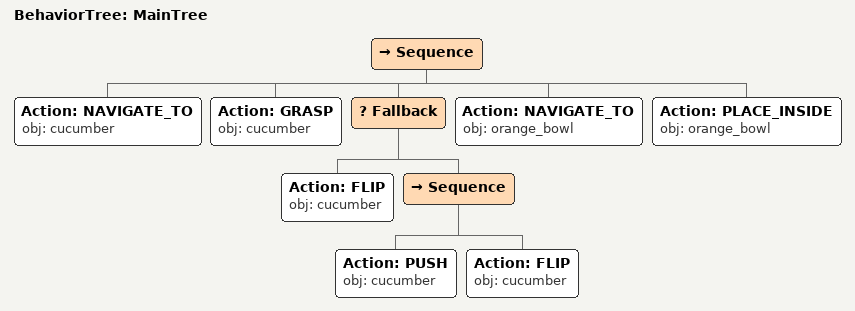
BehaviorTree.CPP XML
<root main_tree_to_execute="MainTree">
  <BehaviorTree ID="MainTree">
    <Sequence>
      <!-- Navigate to cucumber -->
      <Action ID="NAVIGATE_TO" obj="cucumber" />
      <!-- Grasp cucumber -->
      <Action ID="GRASP" obj="cucumber" />
      <!-- Fallback: if FLIP cucumber fails, try PUSH to reposition -->
      <Fallback>
        <!-- Return cucumber upright (flip) -->
        <Action ID="FLIP" obj="cucumber" />
        <Sequence>
          <!-- Push cucumber forward toward front edge of table -->
          <Action ID="PUSH" obj="cucumber" />
          <!-- Return cucumber upright (flip) -->
          <Action ID="FLIP" obj="cucumber" />
        </Sequence>
      </Fallback>
      <!-- Navigate to orange_bowl -->
      <Action ID="NAVIGATE_TO" obj="orange_bowl" />
      <!-- Place inside orange_bowl -->
      <Action ID="PLACE_INSIDE" obj="orange_bowl" />
    </Sequence>
  </BehaviorTree>
</root>
